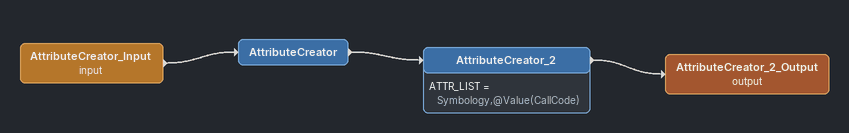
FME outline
AttributeCreator_Input (input)
    -> AttributeCreator
AttributeCreator
    -> AttributeCreator_2
AttributeCreator_2
    ATTR_LIST = Symbology,@Value(CallCode)
    -> AttributeCreator_2_Output (output)
AttributeCreator_2_Output (output)
